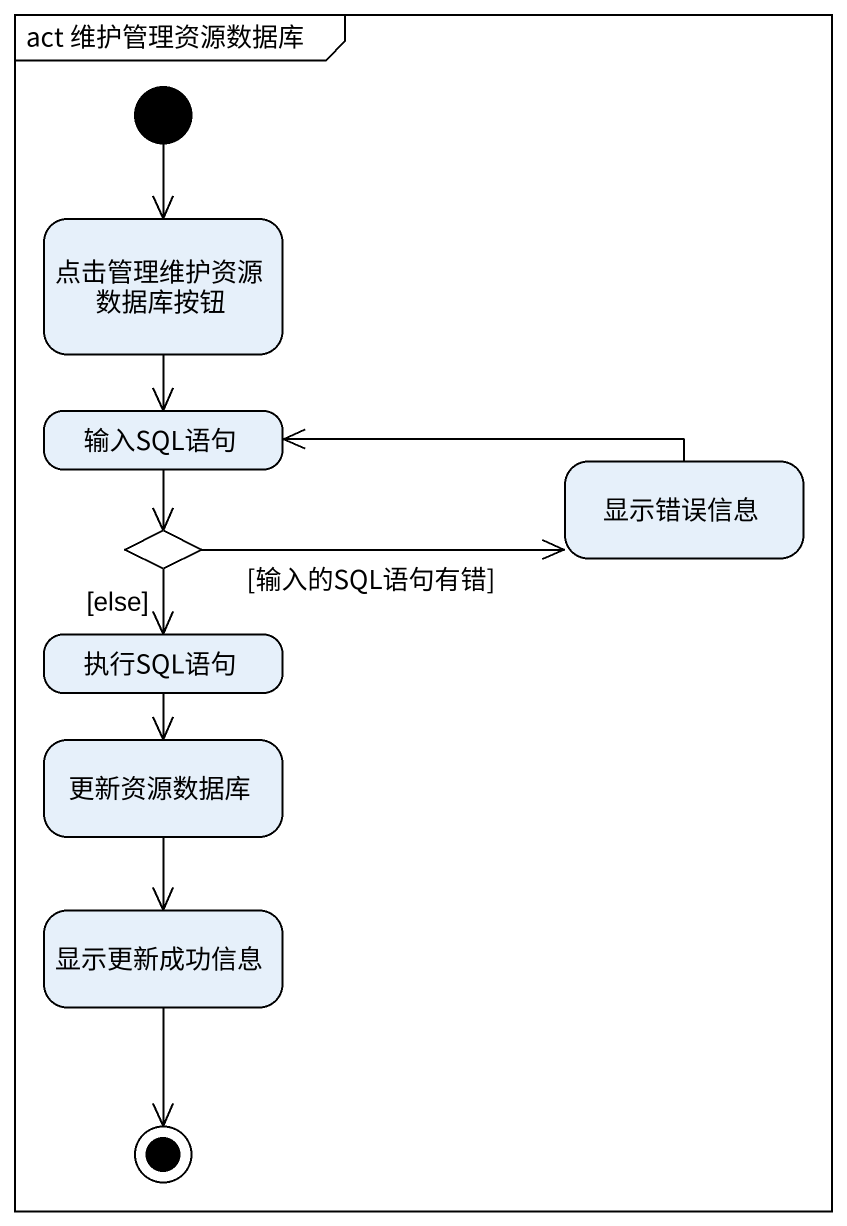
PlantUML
@startuml
mainframe act 维护管理资源数据库
hide empty description
state 点击管理维护资源数据库按钮
state 输入SQL语句
state 显示错误信息
state 执行SQL语句
state choice1 <<choice>>
state 更新资源数据库
state 显示更新成功信息
[*] --> 点击管理维护资源数据库按钮
点击管理维护资源数据库按钮 --> 输入SQL语句
输入SQL语句 --> choice1
显示错误信息 -left-> 输入SQL语句
执行SQL语句 --> 更新资源数据库
choice1 -right-> 显示错误信息 : [输入的SQL语句有错]
choice1 --> 执行SQL语句 : [else]
更新资源数据库 --> 显示更新成功信息
显示更新成功信息 --> [*]
@enduml
